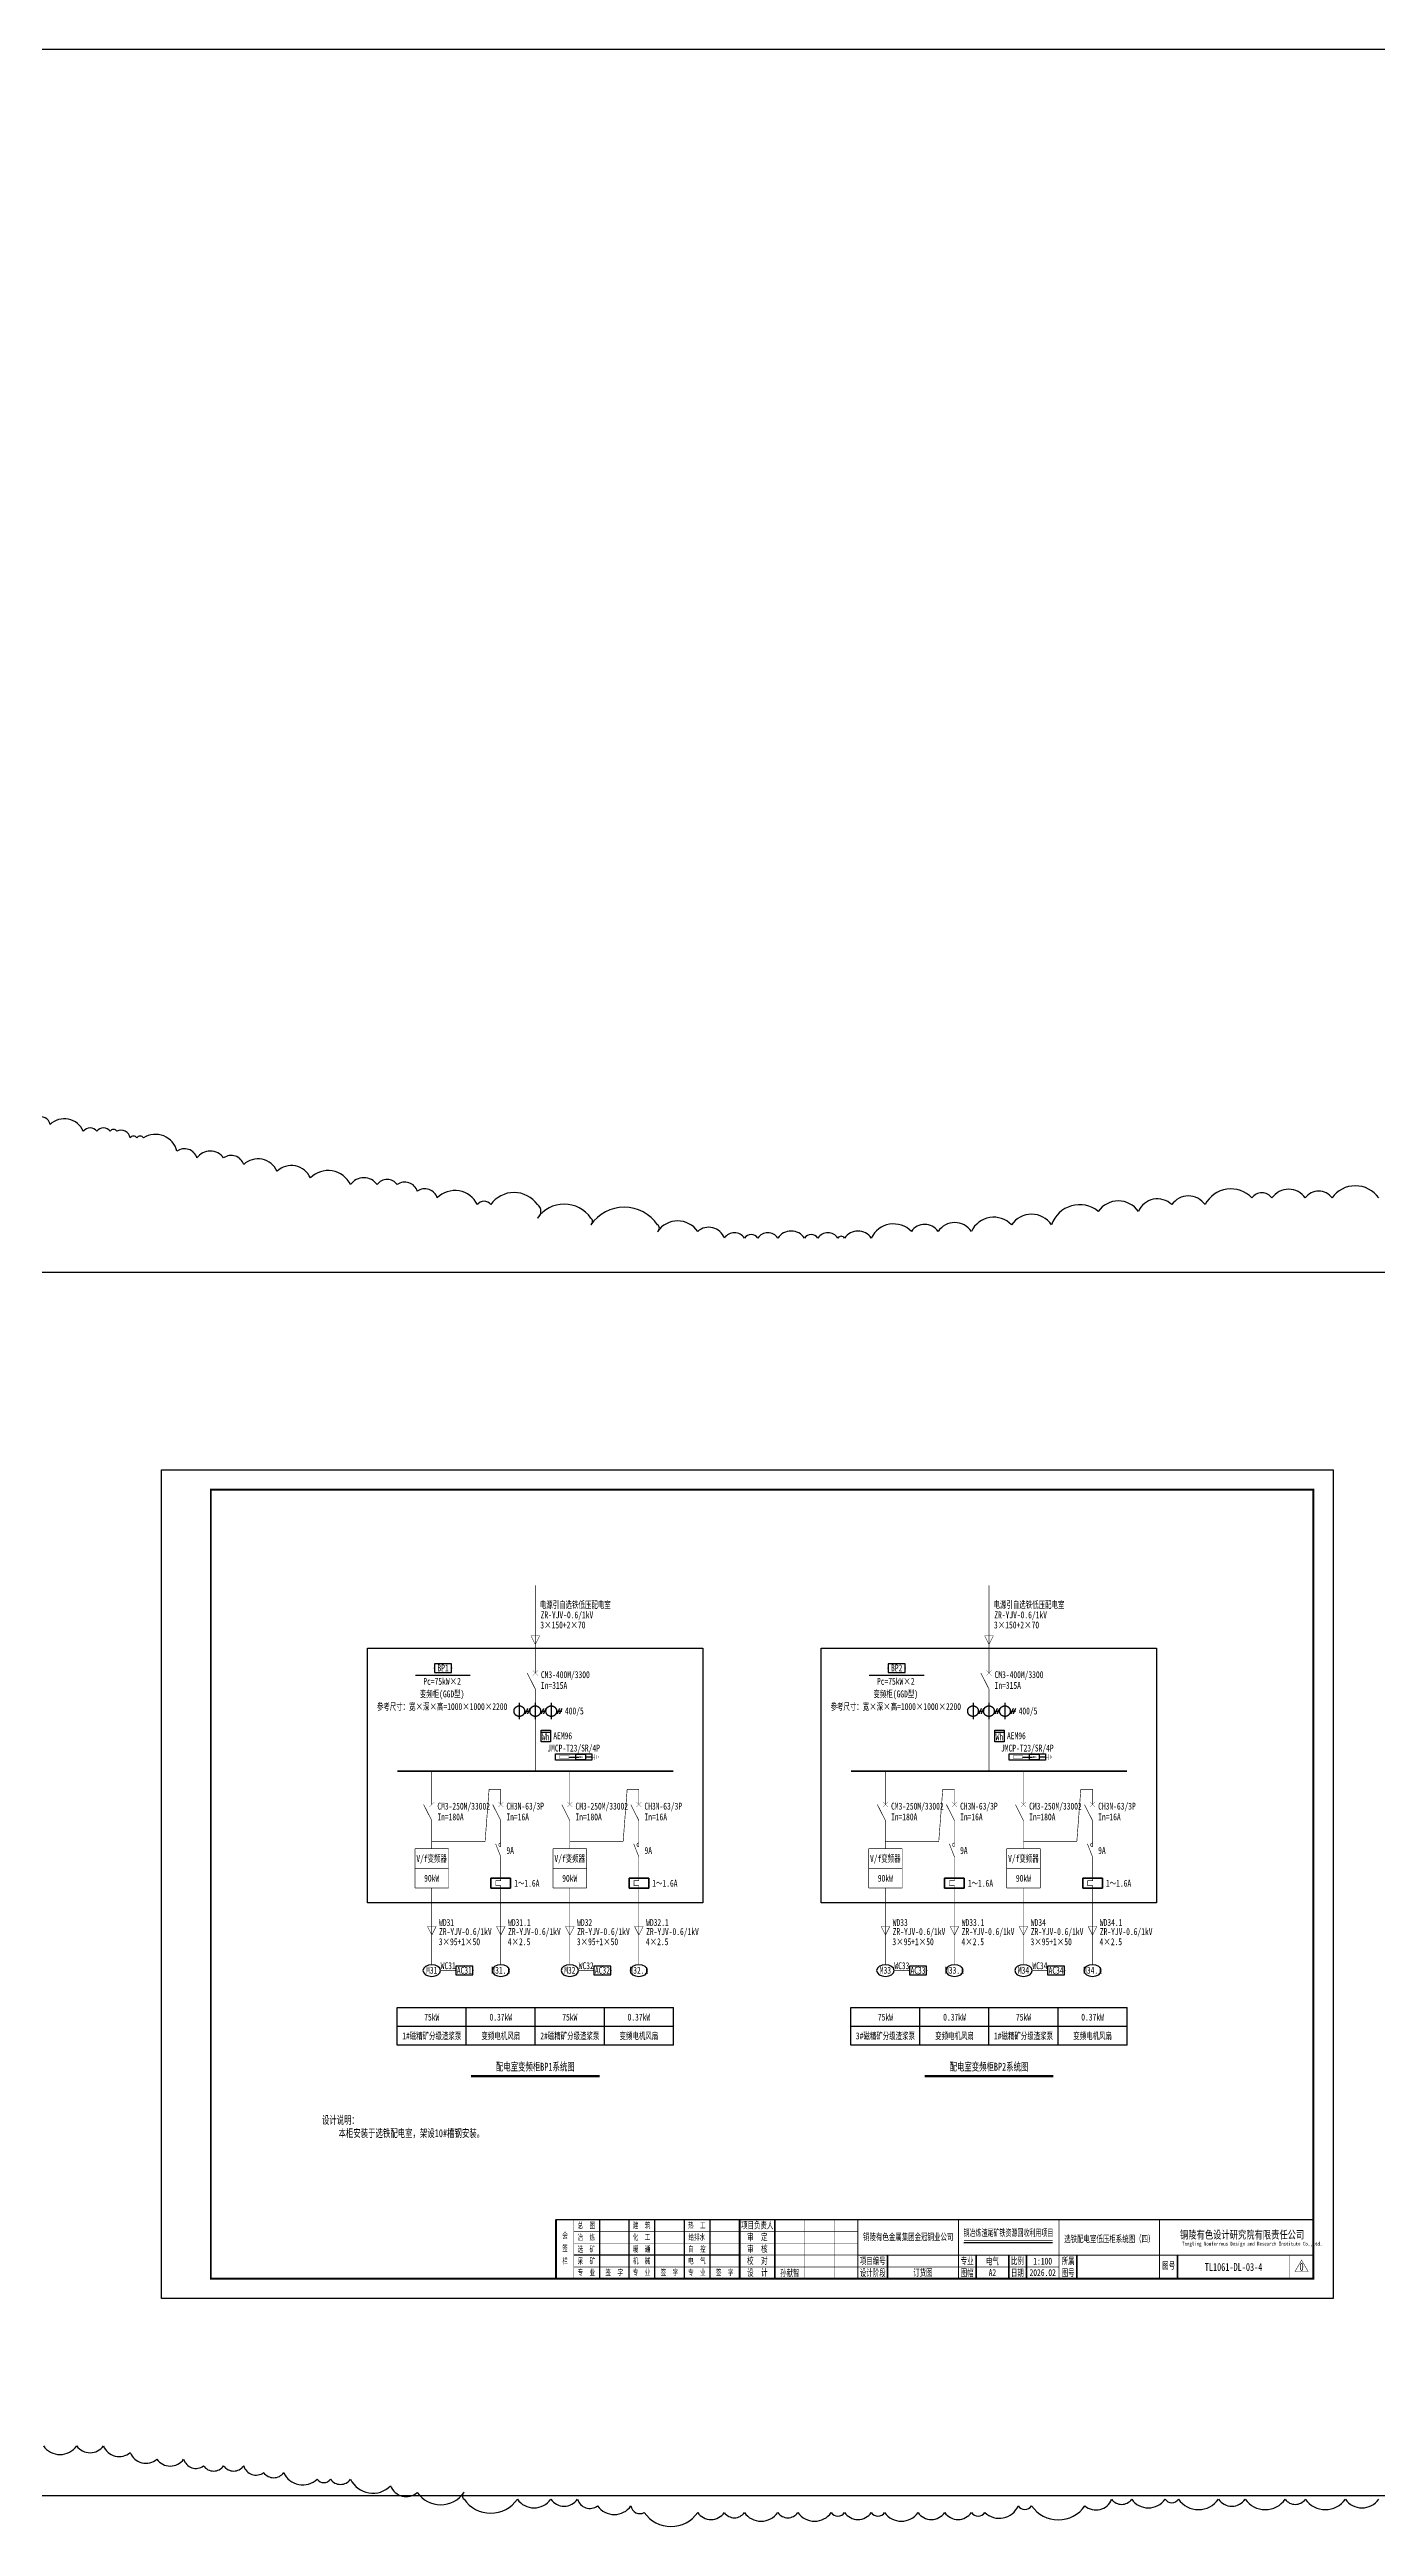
# Model space of a CAD drawing. Header units: millimetres. Extents: x 401220 to 2750366, y -101310 to 943175.
# Drawn here: x 785347 to 852670, y 688466 to 814022 of the extents above; entities that cross this region are included whole.
import ezdxf
from ezdxf.enums import TextEntityAlignment as Align

# ---------------------------------------------------------------- set-up
doc = ezdxf.new("R2010")
doc.units = ezdxf.units.MM
doc.linetypes.add('常规', pattern=[20, 10, 0, 10])
for name, color, linetype in [('BXT', 7, 'Continuous'), ('MX', 3, 'Continuous'), ('TEXT', 4, 'Continuous'), ('动力平面导线层', 3, '常规'), ('图框', 7, 'Continuous'), ('文字', 7, 'Continuous'), ('标注-照明', 7, 'Continuous'), ('照明平面导线层', 3, 'Continuous'), ('照明平面设备层', 1, 'Continuous'), ('电辅助1', 7, 'Continuous')]:
    doc.layers.add(name, color=color, linetype=linetype)
for name, color, linetype, lineweight in [('CAXA0层', 7, 'Continuous', 25), ('ELEMENT', 3, 'Continuous', 30), ('SW', 8, 'Continuous', 20)]:
    doc.layers.add(name, color=color, linetype=linetype, lineweight=lineweight)
doc.styles.add('HZ', font='simsun.ttf', dxfattribs={"width": 0.75})
doc.styles.get("Standard").update_dxf_attribs({"font": 'arial.ttf', "bigfont": 'hzdx.shx'})
doc.styles.add('标准', font='NSimSun.ttf', dxfattribs={"width": 0.667})

# ---------------------------------------------------------------- blocks, each defined once
blk = doc.blocks.new('1107AA')
at = {"color": 3, "linetype": 'Continuous'}
for points, const_width in [([(0, -7.5), (-3.8, 0)], 0.3), ([(1.2, 1.2), (-1.2, -1.2)], 0.1), ([(-1.2, 1.2), (1.2, -1.2)], 0.1)]:
    blk.add_lwpolyline(points, dxfattribs=dict(at, const_width=const_width))
blk = doc.blocks.new('0208D')
at = {"color": 3, "linetype": 'Continuous', "const_width": 0.3}
blk.add_lwpolyline([(0, -7.5), (0, 0)], dxfattribs=at)
blk.add_lwpolyline([(0, -7.5), (2.5, -2.5), (-2.5, -2.5)], close=True, dxfattribs=at)
blk = doc.blocks.new('JJH')
at = {"color": 3, "linetype": '常规', "lineweight": 35}
for p, q in [((-500, -500), (-500, 0)), ((500, 0), (-500, 0)), ((500, -500), (500, 0)), ((-500, -500), (500, -500))]:
    blk.add_line(p, q, dxfattribs=at)
at = {"color": 3, "linetype": '常规', "lineweight": 35, "const_width": 30}
blk.add_lwpolyline([(0, 100), (0, -125), (-250, -125), (-250, -375), (0, -375), (0, -600)], dxfattribs=at)
blk = doc.blocks.new('GGF')
at = {"layer": '照明平面导线层', "color": 3, "linetype": '常规', "lineweight": 25, "ltscale": 2, "const_width": 30}
for points in [[(0, 0), (0, -365)], [(0, -1065), (-261, -402)], [(0, -365), (0, -544)], [(0, -1065), (0, -1429)]]:
    blk.add_lwpolyline(points, dxfattribs=at)
blk.add_lwpolyline([(0, -544, -1.1220072), (0, -365, -1.343832)], format="xyb", dxfattribs=at)
blk = doc.blocks.new('PLA1')
at = {"color": 0, "linetype": 'ByBlock', "lineweight": -2}
for p, q in [((-500, 500), (-500, 0)), ((500, 500), (-500, 500)), ((-500, 0), (500, 0)), ((500, 0), (500, 500))]:
    blk.add_line(p, q, dxfattribs=at)
for p in [(-500, 250), (0, 500), (0, 0), (500, 250)]:
    blk.add_point(p, dxfattribs=at)
blk = doc.blocks.new('KK')
at = {"layer": 'MX', "color": 3, "linetype": '常规', "lineweight": 25}
for p, q in [((-498, -143), (-378, 128)), ((-384, -143), (-264, 128)), ((313, -143), (432, 128)), ((426, -143), (546, 128)), ((1123, -143), (1243, 128)), ((1236, -143), (1356, 128)), ((-540, -8), (-270, -8)), ((270, -8), (540, -8)), ((1080, -8), (1351, -8))]:
    blk.add_line(p, q, dxfattribs=at)
for centre in [(-810, -8), (0, -8), (810, -8)]:
    blk.add_circle(centre, 270, dxfattribs=at)
at = {"layer": '动力平面导线层', "lineweight": -3, "ltscale": 100}
for p, q in [((-810, 417), (-810, -417)), ((0, 417), (0, -417)), ((810, 417), (810, -417))]:
    blk.add_line(p, q, dxfattribs=at)
blk = doc.blocks.new('$element$00000532')
for points in [[(0, 0), (0, -0.28)], [(-0.1, -0.28), (0.1, -0.28), (0.1, -0.72), (-0.1, -0.72), (-0.1, -0.28)], [(0, -1), (0, -0.57)]]:
    blk.add_lwpolyline(points)
for points in [[(-0.03, -0.55), (0.03, -0.55), (0, -0.35), (0.03, -0.55)], [(0.03, -0.55), (0, -0.35), (-0.03, -0.55), (0.03, -0.55)], [(0, -0.37), (-0.03, -0.57), (0.03, -0.57), (0, -0.37)]]:
    blk.add_solid(points)
blk.add_attdef('S', (0, 0), '', height=0.00000667)
blk = doc.blocks.new('HFH')
at = {"color": 3, "linetype": 'Continuous', "const_width": 17.3}
for points in [[(-2085, -50), (-2085, 50)], [(-1999, -105), (-1999, 105)], [(-1917, -158), (-1917, 158)], [(-1653, 0), (-1917, 0)]]:
    blk.add_lwpolyline(points, dxfattribs=at)
at = {"color": 3}
blk.add_lwpolyline([(-1757, 162), (75, 162), (75, -164), (-1757, -164)], close=True, dxfattribs=at)
at = {"color": 3, "const_width": 13.3}
for points in [[(-717, 0), (-52, 0)], [(-621, 90), (-139, 90)], [(-621, -90), (-621, 90)], [(-139, -90), (-139, 90)], [(-621, -90), (-139, -90)]]:
    blk.add_lwpolyline(points, dxfattribs=at)
at = {"layer": 'ELEMENT', "linetype": 'ByBlock', "xscale": -1200, "yscale": 1200, "zscale": 1200, "rotation": 90}
blk.add_blockref('$element$00000532', (-1791, 0), dxfattribs=at)
blk = doc.blocks.new('3')
at = {"layer": 'TEXT', "color": 7, "lineweight": 25, "style": 'HZ', "width": 0.75}
for s, height, p in [('铜陵有色设计研究院有限责任公司', 400, (221501, 249018)), ('Tongling Nonferrous Design and Research Institute Co.,Ltd.', 200, (221613, 248659))]:
    blk.add_text(s, height=height, dxfattribs=at).set_placement(p)
blk = doc.blocks.new('铜陵有色图签02')
at = {"layer": '图框', "linetype": 'Continuous', "lineweight": 50}
for p, q in [((-38401, 3003), (-38401, 1)), ((-29100, 3001), (-29100, 0))]:
    blk.add_line(p, q, dxfattribs=at)
at = {"layer": '图框', "color": 7, "linetype": 'Continuous', "lineweight": 25}
for p, q in [((-36201, 3010), (-36201, 9)), ((-34701, 3010), (-34701, 9)), ((-33401, 3017), (-33401, 16)), ((-31901, 3017), (-31901, 16)), ((-30601, 3017), (-30601, 16)), ((-29100, 1201), (-37501, 1201))]:
    blk.add_line(p, q, dxfattribs=at)
at = {"layer": '图框', "color": 7, "linetype": 'Continuous', "lineweight": 35}
for p, q in [((-27300, 3001), (-27300, 1)), ((-21600, 1197), (-21600, -3)), ((-17100, 1200), (-17100, 0)), ((-15450, 0), (-15450, 1200)), ((-14550, 1200), (-14550, 0)), ((-12000, 1201), (-12000, 1)), ((-6900, 1202), (-6900, 2))]:
    blk.add_line(p, q, dxfattribs=at)
at = {"layer": '图框', "lineweight": 25}
blk.add_line((-17723, 1830), (-13223, 1830), dxfattribs=at)
at = {"layer": '图框', "lineweight": 70, "const_width": 70}
blk.add_lwpolyline([(-17980, 3001), (0, 3001), (-38401, 3001)], dxfattribs=at)
at = {"layer": '图框', "color": 7, "linetype": 'Continuous', "lineweight": 25, "const_width": 25}
for points in [[(-37501, 3000), (-37501, 0)], [(-25800, 3001), (-25800, 1)], [(-24300, 3001), (-24300, 1)], [(-23100, 2401), (-37501, 2401)], [(-23100, 1801), (-37501, 1801)], [(-12900, 600), (-18000, 600), (-37501, 600)], [(-23100, 1201), (-29100, 1201)], [(-602, 943), (-932, 371), (-272, 371), (-602, 943)]]:
    blk.add_lwpolyline(points, dxfattribs=at)
at = {"layer": '图框', "linetype": 'Continuous', "lineweight": 50, "const_width": 50}
for points in [[(-23100, 3001), (-23100, 1)], [(-18000, 3000), (-18000, 0)]]:
    blk.add_lwpolyline(points, dxfattribs=at)
at = {"layer": '图框', "lineweight": 50, "const_width": 50}
for points in [[(-12900, 3001), (-12900, 1)], [(-7800, 3001), (-7800, 1)], [(0, 3000), (0, 0)], [(-23100, 1200), (0, 1200)]]:
    blk.add_lwpolyline(points, dxfattribs=at)
at = {"layer": '图框', "lineweight": 25, "const_width": 35}
blk.add_lwpolyline([(-17723, 1930), (-13223, 1930)], dxfattribs=at)
at = {"layer": '图框', "linetype": 'Continuous', "lineweight": 70, "const_width": 70}
blk.add_lwpolyline([(-38401, 1), (0, 0)], dxfattribs=at)
at = {"layer": '图框', "color": 7, "linetype": 'Continuous', "lineweight": 35, "const_width": 25}
blk.add_lwpolyline([(-1200, 1201), (-1200, 0)], dxfattribs=at)
at = {"layer": '图框', "lineweight": 25}
blk.add_blockref('3', (-228268, -246986), dxfattribs=at)
at = {"layer": 'TEXT', "color": 7, "lineweight": 25, "style": '标准', "width": 0.667}
for s, height, p in [('总  图', 300, (-36862, 2555)), ('建  筑', 300, (-34062, 2562)), ('热  工', 300, (-31262, 2562)), ('项目负责人', 350, (-28197, 2541)), ('签', 300, (-37942, 1404)), ('会', 300, (-37942, 2054)), ('冶  炼', 300, (-36862, 1955)), ('选  矿', 300, (-36862, 1355)), ('化  工', 300, (-34062, 1962)), ('暖  通', 300, (-34062, 1362)), ('给排水', 300, (-31262, 1962)), ('自  控', 300, (-31262, 1362)), ('审  定', 350, (-28197, 1941)), ('审  核', 350, (-28197, 1341)), ('栏', 300, (-37942, 754)), ('采  矿', 300, (-36862, 754)), ('专  业', 300, (-36862, 170)), ('签  字', 300, (-35449, 170)), ('机  械', 300, (-34062, 761)), ('专  业', 300, (-34062, 177)), ('签  字', 300, (-32649, 177)), ('专  业', 300, (-31262, 177)), ('电  气', 300, (-31262, 761)), ('签  字', 300, (-29849, 177)), ('校  对', 350, (-28197, 741)), ('设  计', 350, (-28197, 139)), ('项目编号', 350, (-22343, 730)), ('设计阶段', 350, (-22343, 130)), ('专业', 350, (-17559, 730)), ('图幅', 350, (-17559, 130)), ('比例', 350, (-15009, 730)), ('日期', 350, (-15009, 130)), ('所属', 350, (-12438, 730)), ('图号', 350, (-12438, 130)), ('图号', 350, (-7339, 495))]:
    blk.add_text(s, height=height, dxfattribs=at).set_placement(p, align=Align.CENTER)

msp = doc.modelspace()

# ---------------------------------------------------------------- linework, layer by layer
at = {"color": 3}
for p, q in [((930455.53865, 814021.73148), (401219.70842, 814021.73148)), ((930455.53865, 752021.73148), (401219.70842, 752021.73148)), ((930455.53865, 690021.73148), (401219.70842, 690021.73148))]:
    msp.add_line(p, q, dxfattribs=at)
at = {"color": 1}
for points in [[(852734.04867, 755806.14418, 0.52056705), (850364.54782, 755806.14418, 0.52056705), (849010.54869, 755806.14418, 0.52056705), (847318.04742, 755806.14418, 0.52056705), (846302.55042, 755806.14418, 0.52056705), (843933.04958, 755467.8932, 0.52056705), (842240.54831, 755467.8932, 0.52056705), (840548.04703, 755129.64423, 0.52056705), (838517.04362, 755129.64423, 0.52056705), (836147.54749, 754453.14429, 0.52056705), (834116.54408, 754453.14429, 0.52056705), (832085.54538, 754114.89532, 0.52056705), (830393.0441, 754114.89532, 0.52056705), (829039.04497, 754114.89532, 0.52056705), (827008.04156, 753776.64434, 0.52056705), (825654.04242, 753776.64434, 0.52056705), (825315.54028, 753776.64434, 0.52056705), (824300.04329, 753776.64434, 0.52056705), (823623.04372, 753776.64434, 0.52056705), (822269.03987, 753776.64434, 0.52056705), (821253.54288, 753776.64434, 0.52056705), (820576.5386, 753776.64434, 0.52056705), (819561.04161, 753776.64434, 0.52056705), (818207.03776, 754114.89532, 0.52056705), (816176.03906, 754114.89532, 0.52056705), (816176.03906, 754453.14429, 0.52056705), (812791.03651, 754453.14429, 0.52056705), (812791.03651, 754791.39527, 0.52056705), (810083.03824, 754791.39527, 0.52056705), (810083.03824, 755467.8932, 0.52056705), (807713.5374, 755467.8932, 0.52056705), (807036.53783, 755467.8932, 0.52056705), (805005.53442, 755806.14418, 0.52056705), (803990.03743, 756144.39315, 0.52056705), (802974.53572, 756482.64413, 0.52056705), (801959.03401, 756482.64413, 0.52056705), (800605.03488, 756482.64413, 0.52056705), (798574.03618, 756820.89309, 0.52056705), (796881.5349, 757159.14407, 0.52056705), (795189.03363, 757497.39304, 0.52056705), (794173.53192, 757835.64402, 0.52056705), (792819.53279, 757835.64402, 0.52056705), (791804.03108, 758173.89299, 0.52056705), (790111.52981, 758850.39293, 0.52056705), (789773.03238, 758850.39293, 0.52056705), (789434.53024, 758850.39293, 0.52056705), (788757.53067, 759188.6419, 0.52056705), (788419.03325, 759188.6419, 0.52056705), (787742.02897, 759188.6419, 0.52056705), (787065.0294, 759188.6419, 0.52056705), (785372.53284, 759526.89288, 0.52056705), (784695.52856, 759865.14185, 0.52056705)], [(785034.0307, 692553.42032, 0.52056705), (786726.53197, 692553.42032, 0.52056705), (788080.53111, 692553.42032, 0.52056705), (789434.53024, 692215.16934, 0.52056705), (790788.53409, 691876.92038, 0.52056705), (792142.53322, 691876.92038, 0.52056705), (793158.03493, 691538.6694, 0.52056705), (794173.53192, 691538.6694, 0.52056705), (795189.03363, 691538.6694, 0.52056705), (796204.53534, 691200.42043, 0.52056705), (797220.03233, 691200.42043, 0.52056705), (798912.53361, 690862.16945, 0.52056705), (799589.53317, 690862.16945, 0.52056705), (800605.03488, 690862.16945, 0.52056705), (802636.03358, 690523.92048, 0.52056705), (803990.03743, 690185.67152, 0.52056705), (806359.53827, 690185.67152, 0.52056705), (806359.53827, 689847.42054, 0.52056705), (809067.53654, 689847.42054, 0.52056705), (810760.03781, 689847.42054, 0.52056705), (812114.03694, 689847.42054, 0.52056705), (813129.53865, 689509.17157, 0.52056705), (814822.03992, 689509.17157, 0.52056705), (815499.03949, 689170.92059, 0.52056705), (818207.03776, 689170.92059, 0.52056705), (819561.04161, 689170.92059, 0.52056705), (820576.5386, 689170.92059, 0.52056705), (822269.03987, 689170.92059, 0.52056705), (823284.54158, 689170.92059, 0.52056705), (824977.04285, 689170.92059, 0.52056705), (825654.04242, 689170.92059, 0.52056705), (827008.04156, 689170.92059, 0.52056705), (827685.04112, 689170.92059, 0.52056705), (829377.5424, 689170.92059, 0.52056705), (830731.54153, 689170.92059, 0.52056705), (832085.54538, 689170.92059, 0.52056705), (832762.54494, 689170.92059, 0.52056705), (834455.04622, 689509.17157, 0.52056705), (835132.04579, 689509.17157, 0.52056705), (837840.04405, 689509.17157, 0.52056705), (839194.0479, 689847.42054, 0.52056705), (840209.54489, 689847.42054, 0.52056705), (841902.04617, 689847.42054, 0.52056705), (842579.04573, 689847.42054, 0.52056705), (844610.04915, 689847.42054, 0.52056705), (845964.04828, 689847.42054, 0.52056705), (847995.04698, 689847.42054, 0.52056705), (849010.54869, 689847.42054, 0.52056705), (851041.54739, 689847.42054, 0.52056705), (852734.04867, 689847.42054, 0.52056705)]]:
    msp.add_lwpolyline(points, format="xyb", dxfattribs=at)
at = {"color": 3, "const_width": 13.30256}
for points in [[(811128.78058, 727468.6562), (809974.27555, 727468.6562)], [(834128.73307, 727468.6562), (832974.22804, 727468.6562)]]:
    msp.add_lwpolyline(points, dxfattribs=at)
at = {"color": 3, "linetype": 'ByBlock', "lineweight": 35, "const_width": 30}
for points in [[(808224.56374, 721425.16957), (808224.56374, 721200.16957)], [(808224.56374, 720820.75202), (808224.56374, 720825.16957)], [(815224.56374, 721425.16957), (815224.56374, 721200.16957)], [(815224.56374, 720820.75202), (815224.56374, 720825.16957)], [(831224.51624, 721425.16957), (831224.51624, 721200.16957)], [(831224.51624, 720820.75202), (831224.51624, 720825.16957)], [(838224.51624, 721425.16957), (838224.51624, 721200.16957)], [(838224.51624, 720820.75202), (838224.51624, 720825.16957)]]:
    msp.add_lwpolyline(points, dxfattribs=at)
at = {"layer": 'CAXA0层', "color": 0, "linetype": 'Continuous', "lineweight": 30}
for p, q in [((803896.32922, 731618.1486), (806680.04045, 731618.1486)), ((826896.28172, 731618.1486), (829679.99295, 731618.1486))]:
    msp.add_line(p, q, dxfattribs=at)
at = {"layer": 'CAXA0层', "color": 2, "linetype": 'Continuous', "lineweight": 40}
for p, q in [((806721.13026, 711315.55007), (813227.42084, 711315.55007)), ((829721.08275, 711315.55007), (836227.37333, 711315.55007))]:
    msp.add_line(p, q, dxfattribs=at)
at = {"layer": 'CAXA0层', "color": 2, "linetype": 'Continuous', "lineweight": 0}
for p, q in [((806721.13026, 711250.06714), (813227.42084, 711250.06714)), ((829721.08275, 711250.06714), (836227.37333, 711250.06714))]:
    msp.add_line(p, q, dxfattribs=at)
at = {"layer": '动力平面导线层', "color": 4, "linetype": 'ByBlock'}
for p, q in [((801474.28955, 732984.17944), (818474.24205, 732984.17944)), ((801474.28955, 720075.42415), (801474.28955, 732984.17944)), ((818474.24205, 732984.17944), (818474.24205, 720075.42415)), ((824474.24205, 732984.17944), (841474.19455, 732984.17944)), ((824474.24205, 720075.42415), (824474.24205, 732984.17944)), ((841474.19455, 732984.17944), (841474.19455, 720075.42415)), ((818474.24205, 720075.42415), (801474.28955, 720075.42415)), ((841474.19455, 720075.42415), (824474.24205, 720075.42415))]:
    msp.add_line(p, q, dxfattribs=at)
at = {"layer": '动力平面导线层', "color": 0, "linetype": 'ByBlock'}
for p, q in [((802974.27555, 714768.78721), (816974.27555, 714768.78721)), ((802974.27555, 712868.78721), (802974.27555, 714768.78721)), ((806474.27555, 712868.78721), (806474.27555, 714768.78721)), ((809974.27555, 712868.78721), (809974.27555, 714768.78721)), ((813474.27555, 712868.78721), (813474.27555, 714768.78721)), ((816974.27555, 712868.78721), (816974.27555, 714768.78721)), ((825974.22804, 714768.78721), (839974.22804, 714768.78721)), ((825974.22804, 712868.78721), (825974.22804, 714768.78721)), ((829474.22804, 712868.78721), (829474.22804, 714768.78721)), ((832974.22804, 712868.78721), (832974.22804, 714768.78721)), ((836474.22804, 712868.78721), (836474.22804, 714768.78721)), ((839974.22804, 712868.78721), (839974.22804, 714768.78721)), ((802974.27555, 713818.78721), (816974.27555, 713818.78721)), ((825974.22804, 713818.78721), (839974.22804, 713818.78721)), ((816974.27555, 712868.78721), (802974.27555, 712868.78721)), ((839974.22804, 712868.78721), (825974.22804, 712868.78721))]:
    msp.add_line(p, q, dxfattribs=at)
at = {"layer": '动力平面导线层', "color": 3, "linetype": '常规', "lineweight": 20, "ltscale": 2, "const_width": 84}
for points in [[(816974.27555, 726752.86889), (802974.27555, 726752.86231)], [(839974.22804, 726752.86889), (825974.22804, 726752.86231)]]:
    msp.add_lwpolyline(points, dxfattribs=at)
at = {"layer": '图框', "linetype": 'Continuous', "lineweight": 100, "const_width": 100}
msp.add_lwpolyline([(793524.24205, 701021.73148), (849424.24205, 701021.73148), (849424.24205, 741021.73148), (793524.24205, 741021.73148)], close=True, dxfattribs=at)
at = {"layer": '文字', "color": 3, "linetype": 'Continuous', "lineweight": 25, "const_width": 30}
for points in [[(809974.27555, 730914.0178), (809974.27555, 726752.86231)], [(832974.22804, 730914.0178), (832974.22804, 726752.86231)], [(804724.49809, 725058.18731), (804724.49809, 726752.87032)], [(811724.49809, 725058.18731), (811724.49809, 726752.87032)], [(827724.45059, 725058.18731), (827724.45059, 726752.87032)], [(834724.45059, 725058.18731), (834724.45059, 726752.87032)]]:
    msp.add_lwpolyline(points, dxfattribs=at)
at = {"layer": '文字', "color": 3, "linetype": 'ByBlock', "lineweight": 25, "const_width": 30}
for points in [[(807427.45168, 723180.83502), (807630.47593, 725828.70235)], [(807630.47593, 725828.70235), (808224.53304, 725828.70225)], [(808224.53156, 725058.21985), (808224.53156, 725828.70225)], [(808224.53304, 725058.21733), (808224.53304, 725828.70225)], [(814427.45168, 723180.83502), (814630.47593, 725828.70235)], [(814630.47593, 725828.70235), (815224.53304, 725828.70225)], [(815224.53156, 725058.21985), (815224.53156, 725828.70225)], [(815224.53304, 725058.21733), (815224.53304, 725828.70225)], [(830427.40418, 723180.83502), (830630.42843, 725828.70235)], [(830630.42843, 725828.70235), (831224.48553, 725828.70225)], [(831224.48406, 725058.21985), (831224.48406, 725828.70225)], [(831224.48553, 725058.21733), (831224.48553, 725828.70225)], [(837427.40418, 723180.83502), (837630.42843, 725828.70235)], [(837630.42843, 725828.70235), (838224.48553, 725828.70225)], [(838224.48406, 725058.21985), (838224.48406, 725828.70225)], [(838224.48553, 725058.21733), (838224.48553, 725828.70225)], [(804724.56522, 724247.83276), (804724.56522, 722825.16957)], [(808224.53304, 724247.81694), (808224.56374, 723471.58366)], [(811724.56522, 724247.83276), (811724.56522, 722825.16957)], [(815224.53304, 724247.81694), (815224.56374, 723471.58366)], [(827724.51772, 724247.83276), (827724.51772, 722825.16957)], [(831224.48553, 724247.81694), (831224.51624, 723471.58366)], [(834724.51772, 724247.83276), (834724.51772, 722825.16957)], [(838224.48553, 724247.81694), (838224.51624, 723471.58366)], [(804724.56522, 723180.83536), (807427.45167, 723180.83494)], [(808224.56374, 722042.4109), (808224.56374, 721425.16957)], [(811724.56522, 723180.83536), (814427.45167, 723180.83494)], [(815224.56374, 722042.4109), (815224.56374, 721425.16957)], [(827724.51772, 723180.83536), (830427.40417, 723180.83494)], [(831224.51624, 722042.4109), (831224.51624, 721425.16957)], [(834724.51772, 723180.83536), (837427.40417, 723180.83494)], [(838224.51624, 722042.4109), (838224.51624, 721425.16957)], [(804724.56522, 720825.16957), (804724.56522, 716938.58851)], [(808224.56374, 720725.16957), (808224.56374, 716938.58995)], [(811724.56522, 720825.16957), (811724.56522, 716938.58851)], [(815224.56374, 720725.16957), (815224.56374, 716938.58995)], [(827724.51772, 720825.16957), (827724.51772, 716938.58851)], [(831224.51624, 720725.16957), (831224.51624, 716938.58995)], [(834724.51772, 720825.16957), (834724.51772, 716938.58851)], [(838224.51624, 720725.16957), (838224.51624, 716938.58995)], [(805169.51418, 716642.67799), (805945.74746, 716642.70869)], [(812169.51418, 716642.67799), (812945.74746, 716642.70869)], [(828169.46668, 716642.67799), (828945.69996, 716642.70869)], [(835169.46668, 716642.67799), (835945.69996, 716642.70869)]]:
    msp.add_lwpolyline(points, dxfattribs=at)
at = {"layer": '标注-照明', "color": 1, "linetype": 'ByBlock', "lineweight": 30, "ltscale": 100, "extrusion": (0, 0, -1)}
for centre in [(804724.56522, 716642.67799), (808224.56374, 716642.67799), (811724.56522, 716642.67799), (815224.56374, 716642.67799), (827724.51772, 716642.67799), (831224.51624, 716642.67799), (834724.51772, 716642.67799), (838224.51624, 716642.67799)]:
    msp.add_ellipse(centre, major_axis=(444.94896, 0), ratio=0.665043753, dxfattribs=at)
at = {"layer": '照明平面导线层', "color": 4, "linetype": 'ByBlock', "lineweight": 25, "ltscale": 2, "const_width": 30}
for points in [[(803874.56522, 722825.16957), (803874.56522, 720825.16957)], [(803874.56522, 722825.16957), (805574.56522, 722825.16957)], [(805574.56522, 722825.16957), (805574.56522, 720825.16957)], [(810874.56522, 722825.16957), (810874.56522, 720825.16957)], [(810874.56522, 722825.16957), (812574.56522, 722825.16957)], [(812574.56522, 722825.16957), (812574.56522, 720825.16957)], [(826874.51772, 722825.16957), (826874.51772, 720825.16957)], [(826874.51772, 722825.16957), (828574.51772, 722825.16957)], [(828574.51772, 722825.16957), (828574.51772, 720825.16957)], [(833874.51772, 722825.16957), (833874.51772, 720825.16957)], [(833874.51772, 722825.16957), (835574.51772, 722825.16957)], [(835574.51772, 722825.16957), (835574.51772, 720825.16957)], [(803874.56522, 721825.16957), (805574.56522, 721825.16957)], [(803874.56522, 720825.16957), (805574.56522, 720825.16957)], [(810874.56522, 721825.16957), (812574.56522, 721825.16957)], [(810874.56522, 720825.16957), (812574.56522, 720825.16957)], [(826874.51772, 721825.16957), (828574.51772, 721825.16957)], [(826874.51772, 720825.16957), (828574.51772, 720825.16957)], [(833874.51772, 721825.16957), (835574.51772, 721825.16957)], [(833874.51772, 720825.16957), (835574.51772, 720825.16957)]]:
    msp.add_lwpolyline(points, dxfattribs=at)
at = {"layer": '照明平面设备层', "color": 0, "lineweight": -3, "ltscale": 100}
msp.add_lwpolyline([(791024.24205, 742021.73148), (850424.24205, 742021.73148), (850424.24205, 700021.73148), (791024.24205, 700021.73148)], close=True, dxfattribs=at)
at = {"layer": '照明平面设备层', "color": 130, "lineweight": -3, "const_width": 30}
for points in [[(809974.27555, 731724.38787), (809974.32235, 736174.62179)], [(832974.22804, 731724.38787), (832974.27485, 736174.62179)]]:
    msp.add_lwpolyline(points, dxfattribs=at)
at = {"layer": '电辅助1', "color": 2, "linetype": 'ByBlock', "lineweight": 25}
for p, q in [((810263.37199, 728246.51947), (810263.37199, 728827.95854)), ((810263.37199, 728827.95854), (810747.90454, 728827.95854)), ((810263.37199, 728731.05202), (810747.90454, 728731.05202)), ((810747.90454, 728246.51947), (810263.37199, 728246.51947)), ((810747.90454, 728827.95854), (810747.90454, 728246.51947)), ((833263.32448, 728246.51947), (833263.32448, 728827.95854)), ((833263.32448, 728827.95854), (833747.85704, 728827.95854)), ((833263.32448, 728731.05202), (833747.85704, 728731.05202)), ((833747.85704, 728246.51947), (833263.32448, 728246.51947)), ((833747.85704, 728827.95854), (833747.85704, 728246.51947))]:
    msp.add_line(p, q, dxfattribs=at)

# ---------------------------------------------------------------- block references
at = {"rotation": 180}
for p in [(811076.80181, 727468.6562), (834076.75431, 727468.6562)]:
    msp.add_blockref('HFH', p, dxfattribs=at)
at = {"layer": 'BXT', "xscale": 87.66224999725819, "yscale": 87.66224999725819, "zscale": 87.66224999725819}
for p in [(809974.32235, 733830.74835), (832974.27485, 733830.74835)]:
    msp.add_blockref('0208D', p, dxfattribs=at)
at = {"layer": 'BXT', "linetype": 'ByBlock', "xscale": 87.66225000098348, "yscale": 87.66225000098348, "zscale": 87.66225000098348}
for p in [(804724.56522, 719099.29881), (808224.56374, 719099.30025), (811724.56522, 719099.29881), (815224.56374, 719099.30025), (827724.51772, 719099.29881), (831224.51624, 719099.30025), (834724.51772, 719099.29881), (838224.51624, 719099.30025)]:
    msp.add_blockref('0208D', p, dxfattribs=at)
at = {"layer": '动力平面导线层', "color": 0, "lineweight": -3}
for p in [(809974.27555, 729801.75779), (832974.22804, 729801.75779)]:
    msp.add_blockref('KK', p, dxfattribs=at)
at = {"layer": '动力平面导线层', "linetype": 'ByBlock'}
for name, p in [('GGF', (808224.56374, 723471.58366)), ('GGF', (815224.56374, 723471.58366)), ('GGF', (831224.51624, 723471.58366)), ('GGF', (838224.51624, 723471.58366)), ('JJH', (808224.56374, 721325.16957)), ('JJH', (815224.56374, 721325.16957)), ('JJH', (831224.51624, 721325.16957)), ('JJH', (838224.51624, 721325.16957))]:
    msp.add_blockref(name, p, dxfattribs=at)
at = {"layer": '图框', "lineweight": 25}
msp.add_blockref('铜陵有色图签02', (849424.24205, 701021.73148), dxfattribs=at)
at = {"layer": '文字', "color": 3, "linetype": 'Continuous', "lineweight": 25, "xscale": 108.0493425019085, "yscale": 108.0493425019085, "zscale": 108.0493425019085}
for p in [(809974.27555, 731724.38787), (832974.22804, 731724.38787)]:
    msp.add_blockref('1107AA', p, dxfattribs=at)
at = {"layer": '文字', "color": 3, "linetype": 'ByBlock', "lineweight": 25, "xscale": 108.0493425019085, "yscale": 108.0493425019085, "zscale": 108.0493425019085}
for p in [(804724.53451, 725058.18731), (808224.53304, 725058.18701), (811724.53451, 725058.18731), (815224.53304, 725058.18701), (827724.48701, 725058.18731), (831224.48553, 725058.18701), (834724.48701, 725058.18731), (838224.48553, 725058.18701)]:
    msp.add_blockref('1107AA', p, dxfattribs=at)
at = {"layer": '照明平面设备层', "color": 6, "lineweight": 30, "xscale": 0.8640000000596046, "yscale": 0.8640000000596046, "zscale": 0.8640000000596046}
for p in [(805288.18484, 731755.68993), (828288.13733, 731755.68993)]:
    msp.add_blockref('PLA1', p, dxfattribs=at)
at = {"layer": '照明平面设备层', "color": 1, "linetype": 'ByBlock', "lineweight": 30, "xscale": 0.8640000000596046, "yscale": 0.8640000000596046, "zscale": 0.8640000000596046}
for p in [(806377.74746, 716426.70869), (813377.74746, 716426.70869), (829377.69996, 716426.70869), (836377.69996, 716426.70869)]:
    msp.add_blockref('PLA1', p, dxfattribs=at)

# ---------------------------------------------------------------- texts
at = {"layer": 'SW', "color": 7, "linetype": 'Continuous', "lineweight": 25, "style": '标准', "width": 0.667}
for s, p in [('电源引自选铁低压配电室', (810201.71875, 735013.81344)), ('ZR-YJV-0.6/1kV', (810245.63616, 734500.05099)), ('电源引自选铁低压配电室', (833201.67125, 735013.81344)), ('ZR-YJV-0.6/1kV', (833245.58866, 734500.05099)), ('400/5', (811477.06628, 729628.13346)), ('400/5', (834477.01878, 729628.13346))]:
    msp.add_text(s, height=350, dxfattribs=at).set_placement(p)
at = {"layer": 'SW', "color": 0, "linetype": 'Continuous', "lineweight": 25, "style": '标准', "width": 0.667}
for p in [(810229.41351, 733986.28854), (833229.36601, 733986.28854)]:
    msp.add_text('3×150+2×70', height=350, dxfattribs=at).set_placement(p)
at = {"layer": 'SW', "color": 7, "linetype": 'Continuous', "lineweight": 25, "style": '标准', "width": 0.667}
for s, p in [('BP1', (805296.80069, 731810.88978)), ('BP2', (828296.75319, 731810.88978)), ('变频柜(GGD型)', (805248.46291, 730491.15608)), ('Pc=75kW×2', (805248.46291, 731131.16263)), ('变频柜(GGD型)', (828248.41541, 730491.15608)), ('Pc=75kW×2', (828248.41541, 731131.16263)), ('参考尺寸：宽×深×高=1000×1000×2200', (805248.46291, 729851.14952)), ('参考尺寸：宽×深×高=1000×1000×2200', (828248.41541, 729851.14952)), ('JMCP-T23/SR/4P', (811918.2408, 727746.13843)), ('JMCP-T23/SR/4P', (834918.1933, 727746.13843)), ('75kW', (804724.27555, 714108.74805)), ('0.37kW', (808224.27555, 714108.74805)), ('75kW', (811724.27555, 714108.74805)), ('0.37kW', (815224.27555, 714108.74805)), ('75kW', (827724.22804, 714108.74805)), ('0.37kW', (831224.22804, 714108.74805)), ('75kW', (834724.22804, 714108.74805)), ('0.37kW', (838224.22804, 714108.74805)), ('孙献智', (822875.97945, 701142.24981))]:
    msp.add_text(s, height=350, dxfattribs=at).set_placement(p, align=Align.CENTER)
at = {"layer": 'SW', "color": 7, "linetype": 'ByBlock', "lineweight": 25, "style": '标准', "width": 0.667}
for s, p in [('CM3-400M/3300', (810259.09957, 731469.40055)), ('In=315A', (810259.09957, 730925.13394)), ('CM3-400M/3300', (833259.05207, 731469.40055)), ('In=315A', (833259.05207, 730925.13394)), ('In=180A', (805009.35854, 724258.93338)), ('CH3N-63/3P', (808509.35413, 724803.20774)), ('In=16A', (808509.32195, 724258.92561)), ('In=180A', (812009.35854, 724258.93338)), ('CH3N-63/3P', (815509.35413, 724803.20774)), ('In=16A', (815509.32195, 724258.92561)), ('In=180A', (828009.31104, 724258.93338)), ('CH3N-63/3P', (831509.30663, 724803.20774)), ('In=16A', (831509.27445, 724258.92561)), ('In=180A', (835009.31104, 724258.93338)), ('CH3N-63/3P', (838509.30663, 724803.20774)), ('In=16A', (838509.27445, 724258.92561)), ('9A', (808509.35263, 722558.26258)), ('9A', (815509.35263, 722558.26258)), ('9A', (831509.30513, 722558.26258)), ('9A', (838509.30513, 722558.26258)), ('1～1.6A', (808903.44654, 720895.16346)), ('1～1.6A', (815903.44654, 720895.16346)), ('1～1.6A', (831903.39904, 720895.16346)), ('1～1.6A', (838903.39904, 720895.16346))]:
    msp.add_text(s, height=350, dxfattribs=at).set_placement(p)
at = {"layer": 'SW', "color": 2, "linetype": 'Continuous', "lineweight": 25, "style": '标准', "width": 0.667}
for p in [(810887.90303, 728370.36979), (833887.85553, 728370.36979)]:
    msp.add_text('AEM96', height=350, dxfattribs=at).set_placement(p)
at = {"layer": 'SW', "color": 0, "linetype": 'ByBlock', "lineweight": 25, "style": '标准', "width": 0.667}
for p in [(805009.35854, 724803.19998), (812009.35854, 724803.19998), (828009.31104, 724803.19998), (835009.31104, 724803.19998)]:
    msp.add_text('CM3-250M/33002', height=350, dxfattribs=at).set_placement(p)
for s, p in [('M31', (804724.56522, 716483.70668)), ('M31.1', (808224.56374, 716483.70668)), ('M32', (811724.56522, 716483.70668)), ('M32.1', (815224.56374, 716483.70668)), ('M33', (827724.51772, 716483.70668)), ('M33.1', (831224.51624, 716483.70668)), ('M34', (834724.51772, 716483.70668)), ('M34.1', (838224.51624, 716483.70668))]:
    msp.add_text(s, height=350, dxfattribs=at).set_placement(p, align=Align.CENTER)
at = {"layer": 'SW', "color": 7, "linetype": 'ByBlock', "lineweight": 25, "style": '标准', "width": 0.667}
for s, p in [('AC31', (806377.74746, 716481.90854)), ('AC32', (813377.74746, 716481.90854)), ('AC33', (829377.69996, 716481.90854)), ('AC34', (836377.69996, 716481.90854))]:
    msp.add_text(s, height=350, dxfattribs=at).set_placement(p, align=Align.CENTER)
at = {"layer": 'SW', "color": 0, "linetype": 'Continuous', "lineweight": 25, "style": '标准', "width": 0.667}
for s, p in [('1#磁精矿分级渣浆泵', (804724.27259, 713158.79095)), ('变频电机风扇', (808224.27259, 713158.79095)), ('2#磁精矿分级渣浆泵', (811724.27259, 713158.79095)), ('变频电机风扇', (815224.27259, 713158.79095)), ('3#磁精矿分级渣浆泵', (827724.22509, 713158.79095)), ('变频电机风扇', (831224.22509, 713158.79095)), ('1#磁精矿分级渣浆泵', (834724.22509, 713158.79095)), ('变频电机风扇', (838224.22509, 713158.79095))]:
    msp.add_text(s, height=350, dxfattribs=at).set_placement(p, align=Align.CENTER)
at = {"layer": 'SW', "color": 2, "linetype": 'Continuous', "lineweight": 25, "style": '标准', "width": 0.667}
for s, p in [('配电室变频柜BP1系统图', (809974.27555, 711570.5641)), ('配电室变频柜BP2系统图', (832974.22804, 711570.5641))]:
    msp.add_text(s, height=400, dxfattribs=at).set_placement(p, align=Align.CENTER)
at = {"layer": 'SW', "color": 4, "linetype": 'Continuous', "lineweight": 25, "style": '标准'}
for s, height, width, p in [('铜陵有色金属集团金冠铜业公司', 350, 0.667, (828878.09521, 702968.00688)), ('铜冶炼渣尾矿铁资源回收利用项目', 350, 0.62, (833961.76567, 703179.55327)), ('选铁配电室低压柜系统图（四）', 350, 0.667, (839075.15346, 702867.2304)), ('电气', 350, 0.667, (833148.41855, 701739.99748)), ('1:100', 350, 0.667, (835698.41855, 701739.99748)), ('A2', 350, 0.667, (833148.41855, 701160.29543)), ('2026.02', 350, 0.667, (835698.41855, 701160.29543)), ('TL1061-DL-03-4', 400, 0.667, (845373.55645, 701416.78801)), ('0', 400, 0.667, (848822.01453, 701428.27783))]:
    msp.add_text(s, height=height, dxfattribs=dict(at, width=width)).set_placement(p, align=Align.CENTER)
at = {"layer": 'SW', "color": 1, "linetype": 'Continuous', "lineweight": 25, "style": '标准', "width": 0.667}
msp.add_text('订货图', height=350, dxfattribs=at).set_placement((829623.66577, 701160.29543), align=Align.CENTER)
at = {"layer": 'SW', "color": 7, "linetype": 'Continuous', "lineweight": 25, "insert": (799157.72891, 709266.64023), "char_height": 400, "width": 26966.3418766, "attachment_point": 1, "style": '标准'}
msp.add_mtext('设计说明：\\P{\\fSimSun|b0|i0|c134|p2;\\W0.67;    本柜安装于选铁配电室，架设10#槽钢安装。}', dxfattribs=at)
at = {"layer": '电辅助1', "color": 2, "linetype": 'ByBlock', "lineweight": 25, "style": '标准', "width": 0.667}
for p in [(810309.45709, 728312.00798), (833309.40959, 728312.00798)]:
    msp.add_text('Wh', height=350, dxfattribs=at).set_placement(p)
at = {"layer": '电辅助1', "color": 7, "linetype": 'ByBlock', "lineweight": 25, "style": '标准', "width": 0.667}
for s, p in [('V/f变频器', (804719.53913, 722150.74117)), ('V/f变频器', (811719.53913, 722150.74117)), ('V/f变频器', (827719.49163, 722150.74117)), ('V/f变频器', (834719.49163, 722150.74117)), ('90kW', (804719.53913, 721147.54289)), ('90kW', (811719.53913, 721147.54289)), ('90kW', (827719.49163, 721147.54289)), ('90kW', (834719.49163, 721147.54289)), ('WC31', (805557.63082, 716715.25729)), ('WC32', (812557.63082, 716715.25729)), ('WC33', (828557.58332, 716715.25729)), ('WC34', (835557.58332, 716715.25729))]:
    msp.add_text(s, height=350, dxfattribs=at).set_placement(p, align=Align.CENTER)
at = {"layer": '电辅助1', "color": 0, "linetype": 'ByBlock', "lineweight": 25, "style": '标准', "width": 0.667}
for s, p in [('3×95+1×50', (805078.63981, 717931.06101)), ('4×2.5', (808578.63833, 717931.06101)), ('3×95+1×50', (812078.63981, 717931.06101)), ('4×2.5', (815578.63833, 717931.06101)), ('3×95+1×50', (828078.59231, 717931.06101)), ('4×2.5', (831578.59083, 717931.06101)), ('3×95+1×50', (835078.59231, 717931.06101)), ('4×2.5', (838578.59083, 717931.06101))]:
    msp.add_text(s, height=350, dxfattribs=at).set_placement(p)
at = {"layer": '电辅助1', "color": 7, "linetype": 'ByBlock', "lineweight": 25, "style": '标准', "width": 0.667}
for s, p in [('WD31', (805094.98444, 718906.664)), ('ZR-YJV-0.6/1kV', (805094.86247, 718444.82346)), ('WD31.1', (808594.98296, 718906.664)), ('ZR-YJV-0.6/1kV', (808594.86099, 718444.82346)), ('WD32', (812094.98444, 718906.664)), ('ZR-YJV-0.6/1kV', (812094.86247, 718444.82346)), ('WD32.1', (815594.98296, 718906.664)), ('ZR-YJV-0.6/1kV', (815594.86099, 718444.82346)), ('WD33', (828094.93694, 718906.664)), ('ZR-YJV-0.6/1kV', (828094.81496, 718444.82346)), ('WD33.1', (831594.93546, 718906.664)), ('ZR-YJV-0.6/1kV', (831594.81349, 718444.82346)), ('WD34', (835094.93694, 718906.664)), ('ZR-YJV-0.6/1kV', (835094.81496, 718444.82346)), ('WD34.1', (838594.93546, 718906.664)), ('ZR-YJV-0.6/1kV', (838594.81349, 718444.82346))]:
    msp.add_text(s, height=350, dxfattribs=at).set_placement(p)

doc.saveas('drawing.dxf')
